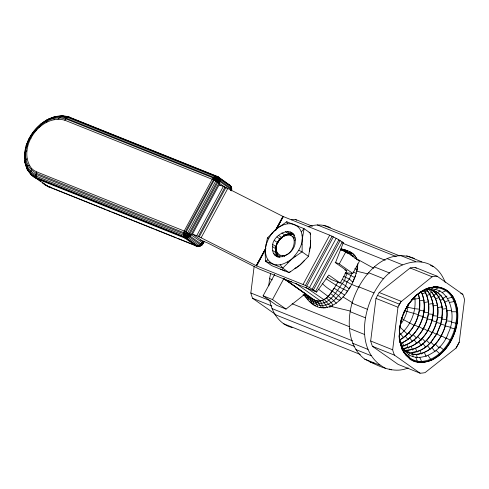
<?xml version="1.0" encoding="UTF-8"?>
<svg xmlns="http://www.w3.org/2000/svg" width="489" height="489" viewBox="0 0 489 489"><rect width="100%" height="100%" fill="white"/><g stroke="black" fill="none" stroke-linecap="round" stroke-linejoin="round"><path stroke-width="0.73" d="M265.234 253.705L265.417 261.193L271.805 265.692L289.152 272.648L299.769 265.179L308.498 256.389L310.436 245.454L310.491 233.186L304.103 228.687L286.75 221.737L276.138 229.2L267.41 237.99L265.71 246.633L265.234 253.705L265.472 248.932A22.586 15.972 -54.9 0 1 266.902 242.489L268.791 238.259L272.416 232.581M298.84 250.301L302.11 251.896C292.122 257.831 278.791 272.783 267.96 259.855L265.417 261.193L282.764 268.149C292.263 258.284 306.175 247.507 301.279 231.853L304.103 228.687L302.165 239.628L302.11 251.896L308.498 256.389M226.334 188.124L217.868 182.22L212.794 179.53L64.768 120.202C40.575 113.509 16.485 147.898 31.394 168.228C31.828 170.459 29.762 172.654 31.192 174.793L48.332 186.7L50.703 187.098M357.771 263.699C356.946 288.602 324.91 329.091 303.944 294.354L306.481 297.948M279.83 257.177L279.867 255.142C269.084 247.752 283.394 229.793 293.926 234.812M281.872 237.727L281.884 237.232C285.154 234.579 289.714 233.051 293.834 234.494M231.523 190.264L231.48 187.318L230.49 185.673L228.919 184.414L230.582 186.193L230.912 190.521L231.78 189.934L231.694 188.387L231.566 190.912M279.702 239.335C276.933 242.678 275.154 247.104 276.034 251.48M31.394 168.228L33.888 170.38L36.797 171.932L184.824 231.26L190.514 234.347L202.012 242.428C202.831 245.979 198.308 247.458 195.747 245.771L184.793 238.057C182.703 236.364 183.063 233.149 184.212 231.004L212.183 179.274C214.365 173.149 222.935 177.813 219.029 182.984L191.058 234.714C189.891 236.865 187.36 238.907 184.793 238.057L37.384 178.986L33.93 177.146L30.972 174.591L35.844 178.02M315.656 305.717L313.657 304.537L313.724 302.966L312.202 298.785L283.522 278.443M279.256 257.416C276.939 255.833 275.484 252.923 276.108 250.117M26.968 158.778L25.177 160.258L24.719 161.945L27.237 169.5L28.582 171.394L29.798 172.25M276.206 246.322L276.267 245.252A16.767 14.132 -51 0 1 277.44 242.617A16.767 14.132 -51 0 1 279.017 240.16L281.884 237.232L281.707 238.094M272.459 246.517C271.163 265.49 295.429 255.032 295.173 242.043C296.475 223.063 272.202 233.528 272.459 246.517L275.411 248.595M284.745 271.114L284.775 270.655M24.774 154.921L24.499 153.625L26.883 150.777M301.279 231.853C299.72 227.489 295.766 224.219 291.126 223.73L291.169 223.265M37.384 178.986C35.287 177.293 35.654 174.078 36.797 171.932M287.776 262.734L287.844 261.957M368.186 273.987L356.86 271.224L357.765 265.478M276.829 254.763L277.031 252.697M35.88 175.19L35.966 174.359L184.426 234.072L191.058 234.714M268.785 285.851L269.555 278.51L270.71 273.345M414.397 258.461C381.793 245.044 354.47 283.32 350.155 311.695C347.465 328.4 350.283 348.327 364.678 359.103C377.795 365.76 393.321 374.287 408.193 367.936M445.198 282.379C432.539 249.121 393.388 260.741 378.547 285.478C362.147 308.871 355.093 352.606 385.381 368.211M399.262 329.555L399.421 328.088M399.269 331.096L399.58 328.156M399.629 328.632L399.134 337.465M399.782 327.19L401.072 320.668M399.409 331.921L401.133 320.032L402.905 314.873M408.223 304.164C407.698 311.572 404.941 318.859 400.308 324.672M399.904 339.788C415.198 330.876 423.26 310.601 418.156 293.632M400.509 343.394C419.599 335.729 429.794 310.13 421.035 291.475M401.683 346.181C423.7 340.735 434.978 311.065 425.094 291.933C435.436 311.591 423.639 340.674 401.848 346.255M427.245 290.429C442.331 310.13 428.168 345.332 403.474 348.504C428.089 344.947 442.111 310.087 427.074 290.368M428.908 289.543C449.66 308.223 432.227 351.518 404.244 350.301C430.442 351.261 447.741 312.502 431.549 291.951M412.563 353.944L412.135 352.392L416.011 351.817L419.923 350.466L423.767 348.37L427.465 345.582L430.913 342.172L436.732 333.816L440.662 324.14L442.313 314.072L442.227 309.207L441.536 304.61L440.247 300.399L438.395 296.676L436.023 293.534L433.37 291.108L436.194 293.596L438.566 296.737L440.418 300.466L441.708 304.678L442.404 309.274L441.958 319.158L440.834 324.207L436.903 333.889L431.078 342.239L427.63 345.656L423.939 348.443L420.088 350.54L416.176 351.891L412.3 352.465L408.547 352.245L404.861 351.169M427.276 289.665C442.368 288.742 449.782 307.783 446.469 320.9C443.798 336.114 433.156 352.624 416.628 354.409C412.539 354.177 407.887 353.895 416.463 354.336C420.656 354.042 424.623 352.502 428.168 350.289C435.149 345.619 440.241 338.577 443.45 330.888C448.926 317.819 448.988 297.917 434.421 290.839M399.855 340.026C407.404 371.078 441.5 355.344 448.334 332.856C459.037 312.123 445.858 276.707 418.718 293.553M408.706 354.427C409.171 364.635 425.039 363.07 431.536 360.179C445.717 353.382 454.489 338.474 457.184 323.376L457.472 311.695L456.653 306.31M457.57 317.404C456.585 333.052 448.975 348.694 435.827 357.618M457.184 323.376C459.428 310.503 456.261 293.858 442.942 288.278M275.827 314.647L252.624 298.308A50.318 35.092 -68.2 0 1 250.833 292.978L254.201 266.077M370.674 340.998L375.992 298.412A50.318 35.092 -68.2 0 1 379.183 292.508L410.155 267.978A50.318 35.092 -68.2 0 1 415.13 267.404L437.117 276.218L462.765 294.274A50.318 35.092 -68.2 0 1 464.55 299.604L459.226 342.19L457.698 345.191A50.318 35.092 -68.2 0 1 456.035 348.095L425.069 372.624A50.318 35.092 -68.2 0 1 420.088 373.193L398.101 364.384L372.459 346.328A50.318 35.092 -68.2 0 1 370.674 340.998L392.661 349.806A50.318 35.092 -68.2 0 0 394.446 355.142L420.088 373.193M392.661 349.806L397.985 307.22A50.318 35.092 -68.2 0 1 398.883 305.411L399.513 304.225A50.318 35.092 -68.2 0 1 400.833 301.89L432.142 276.786A50.318 35.092 -68.2 0 1 437.117 276.218M275.833 248.907L276.059 247.538M219.029 182.984C219.598 180.771 219.628 177.244 216.859 176.242M282.208 256.823L282.453 255.594C295.081 256.285 300.362 229.469 283.663 236.138M24.45 154.267C25.88 139.94 34.676 126.816 47.146 119.713L47.69 119.469C54.695 115.985 63.148 114.402 70.557 117.629L64.609 116.388M310.222 234.469L310.491 233.186L309.097 232.721M400.308 323.73L400.968 320.772M403.346 314.311L405.962 308.761L409.134 303.608L412.704 299.023C406.059 306.634 401.75 316.108 400.026 326.035L399.813 325.949M70.025 117.336L69.444 117.171L217.972 176.7L230.49 185.673L231.633 188.106L230.857 189.854M276.432 245.007L275.778 247.636L275.979 252.63M202.036 242.813L200.472 245.735L199.61 246.273L197.666 246.389L185.123 237.556L36.522 178.057M279.867 239.549L279.017 240.166A14.071 9.951 -54.9 0 0 276.267 245.252C274.928 249.17 275.124 253.938 277.99 257.141L278.589 256.028M190.618 234.757L183.564 232.599L36.235 173.253C9.132 157.556 39.138 110.239 65.55 119.029L67.543 117.452L68.827 117.134L216.242 176.205L218.424 178.809L219.084 182.421M276.774 244.249L276.193 246.095L276.56 246.364L276.267 245.252M404.427 353.211L403.633 352.153L403.193 348.455M230.35 189.921L230.612 189.133L219.659 181.425L217.868 182.22L189.897 233.95L190.074 236.132L201.028 243.84L202.819 243.045L203.907 241.028M276.401 245.447L277.679 242.244M36.149 173.528L36.43 172.715M401.194 319.317L401.86 317.385M401.231 319.947L402.942 314.965M455.369 301.456C453.309 297.838 450.809 292.838 446.708 290.344L442.215 292.465M351.878 273.168L349.36 279.048L346.952 281.896L345.662 285.857L341.151 292.63L333.755 300.766L328.486 304.219L322.819 305.631L319.83 305.405L316.78 304.519L310.766 300.802L307.984 298.113L304.739 293.84M343.498 276.322L349.36 279.048L352.691 282.104L355.57 275.417M230.722 189.591L231.273 187.385L230.301 185.606L219.347 177.892L217.77 177.666L215.936 178.479L214.194 180.184L186.223 231.914L185.686 235.551L186.743 238.198L197.697 245.912L198.717 246.218L199.744 245.692L201.926 242.972M201.865 240.661L192.507 234.072L219.176 184.744L226.823 187.978L283.082 216.48L330.827 235.637L337.544 239.042L343.321 242.715L335.478 262.734L346.878 270.765L340.216 283.094L331.053 279.421L327.453 276.89M39.585 127.293L40.33 124.353L47.69 119.469L51.761 118.24M310.674 240.68L310.436 245.454A22.586 15.972 -54.9 0 1 309.855 249.011M431.536 360.179L426.726 361.664L419.984 362.208M266.028 244.39L266.902 242.489M309.292 251.26L309.873 250.001M403.26 313.547L404.421 311.077M403.125 314.225L405.454 309.292M403.187 314.256L405.43 309.494M453.596 334.989C449.868 343.914 443.963 352.086 435.864 357.508C430.167 361.56 431.677 360.277 428.113 355.564M354.727 277.605L347.172 273.565L345.478 277.116L344.666 280.668C338.461 287.526 334.873 297.049 326.438 301.786C318.541 306.285 309.806 299.959 305.478 293.394L305.466 294.995L304.959 295.906M459.226 342.19L456.035 348.095M276.077 247.061L275.869 247.941M192.507 234.072L196.706 235.753L223.375 186.425M196.706 235.753L198.326 236.444L224.995 187.122M198.326 236.444L199.219 236.859L225.887 187.531M199.219 236.859L201.113 237.782L227.782 188.461M195.747 245.771C198.919 246.749 201.627 243.736 202.739 241.083M200.704 245.539L202.263 244.647L203.937 241.609M204.151 241.266L202.642 244.408L201.444 245.454M204.28 241.566L202.263 244.647M201.113 237.782L256.242 265.723L265.613 248.388M275.344 230.392L282.911 216.395M256.242 265.723L265.784 248.473M275.875 229.812L283.082 216.48M265.863 248.51L256.413 265.802M275.955 229.848L283.162 216.517M256.328 265.765L256.639 265.906L265.649 249.237M276.102 229.909L283.314 216.578M286.028 309.085L272.501 299.561L283.822 278.62L305.35 293.779L286.028 309.085L276.633 305.325L263.106 295.802L274.726 274.317M256.639 265.906L303.033 284.494L329.702 235.166M303.033 284.494L305.393 285.527L332.062 236.199M305.393 285.527L306.719 286.163L333.388 236.835M340.216 283.094L328.81 275.069L316.652 292.043L309.494 287.599L336.163 238.277M312.208 289.14L338.877 239.812M313.455 289.898L340.124 240.57M315.588 291.297L342.257 241.969M345.949 251.597L359.476 261.12L352.807 273.455L339.28 263.932L345.949 251.597L340.277 249.329M398.883 305.411L400.833 301.89M277.618 254.793L277.012 255.845L277.428 256.199L276.23 253.424M190.606 235.447L190.973 234.818L187.629 237.159L185.123 237.556L184.39 235.38L184.72 232.74L213.473 179.836C214.017 177.629 216.969 175.832 218.974 177.391M337.881 282.159C332.606 290.558 324.537 307.098 312.208 298.791M350.271 286.591L348.932 288.797L345.662 285.857L340.24 282.324M64.768 120.202L65.55 119.029M407.563 305.393L408.358 304.103M408.859 303.761L405.748 308.816L410.742 301.206M278.895 240.967L277.728 242.831L274.457 240.527M303.486 261.804L304.207 260.668M280.93 238.082L285.558 234.916C282.508 236.951 279.237 238.999 277.563 242.434L277.972 242.727L277.446 242.623M34.97 130.838L34.487 130.563C24.206 142.391 18.998 166.205 35.923 174.64L36.217 177.446L183.632 236.517L187.269 236.438L190.857 234.873L190.074 235.716M457.698 311.78L451.805 311.744M346.084 293.003L347.526 290.949C339.916 287.789 332.917 283.369 326.102 278.712M271.34 234.286A22.586 15.972 -54.9 0 1 276.138 229.2L280.179 226.052M295.717 268.333L299.769 265.179A22.586 15.972 -54.9 0 0 303.082 261.927M65.214 119.475L65.728 118.821L213.143 177.892L218.95 182.752C217.917 180.472 216.279 177.959 213.711 177.33L66.296 118.259L67.543 117.452L69.646 117.213M411.493 299.983L416.445 294.824L416.83 294.965L410.204 302.055M411.652 300.044C416.824 293.846 423.841 288.534 431.989 287.281M278.663 240.765L279.916 239.207L280.283 239.476M329.262 294.995L334.207 288.217L344.543 295.026M413.492 360.827C417.722 362.551 422.325 362.422 426.799 361.53M279.121 240.038L281.34 237.825M284.47 279.262L287.245 280.741L314.348 300.026C319.806 303.039 325.76 299.445 329.164 295.099M36.375 130.569L34.743 131.131L34.371 130.716C41.968 121.596 54.358 114.004 66.498 118.093M290.197 271.633L289.152 272.648L282.764 268.149L280.185 264.751M230.918 190.172L231.541 189.585L231.163 188.461L219.384 180.172L218.332 180.288L217.342 181.077L188.693 234.06L188.901 236.554L200.679 244.842L201.731 244.72L202.721 243.932L202.073 242.513L203.186 243.461L202.849 243.62M269.83 262.727L270.258 262.324M440.039 290.729L437.655 292.618M292.618 236.792L294.592 235.099M302.123 235.551L302.728 235.081M414.794 296.517L421.157 291.695M399.189 335.375C410.736 326.401 416.94 310.753 414.641 296.303M62.525 116.241L63.069 115.844L55.813 116.645M422.808 291.328C431.873 284.323 446.481 287.251 452.05 297.373C458.584 308.7 457.343 322.85 452.704 334.629C447.356 347.49 436.567 360.149 421.86 361.42C410.846 362.172 402.135 352.618 400.228 342.392M420.65 292.086L425.075 289.677C427.056 287.77 421.695 291.982 421.041 291.786M411.573 299.83L412.441 299.213M58.002 119.029L62.146 115.807L68.619 117.152M286.554 235.081L287.972 234.145L287.99 234.665M456.897 323.321L451.335 322.239M431.078 289.286L434.415 286.841L438.077 287.055M443.34 288.412C439.085 286.75 434.489 286.682 430.1 287.758M427.722 290.429L425.094 291.933L424.152 290.839M432.215 292.031L429.415 293.473M436.701 293.638L433.902 295.075M441.194 295.24L438.395 296.676M446.995 296.089L442.881 298.284M455.094 301.499L452.967 297.006L447.728 298.437M290.552 235.374L292.593 234.237M435.057 289.519L438.333 287.715M439.201 287.232L433.12 287.031M399.452 340.197C415.173 331.505 423.486 310.882 418.327 293.693M431.145 360.002C452.863 349.067 464.33 318.901 452.796 296.945M403.633 352.153C407.074 356.463 411.83 361.133 417.899 361.946L418.003 362.178M329.317 307.092C337.563 306.138 328.162 300.784 326.621 297.697M294.311 240.405L295.478 239.842M279.787 226.603L283.614 224.775L287.453 223.803L291.126 223.73M294.843 268.388L296.114 267.776M55.006 116.596L47.146 119.713L46.748 122.195M425.882 292.459L422.239 293.895M430.381 294.085L426.744 295.521M434.189 296.01L431.243 297.147M438.694 297.636L435.742 298.773M443.884 298.962L440.247 300.399M449.079 300.283L444.745 302.025M287.966 234.928L290.362 233.919M447.105 290.484L443.113 288.522L438.975 287.153M53.112 117.708L55.141 116.914M285.698 235.276L284.555 235.722L284.922 235.998M405.216 354.262C420.571 369.128 399.568 349.99 401.707 347.233L401.224 344.5M281.896 232.935L285.442 235.429L287.355 234.696M354.177 254.848L351.346 252.568L347.765 250.771L343.419 249.414L340.692 249.965L343.73 250.936L348.205 253.675L352.881 253.675L355.252 256.108L357.129 259.916M308.247 226.804C315.283 224.213 323.516 224.225 330.277 227.599M425.943 288.871L429.22 287.74M425.534 289.335L430.265 287.648L434.813 286.976M400.674 343.467C419.77 335.802 429.965 310.197 421.206 291.536M431.365 359.953L426.561 361.591L422.013 362.263L419.843 357.606M190.728 234.854L187.091 235.57L183.302 235.062L35.893 175.991L30.66 172.684L26.864 167.605L24.768 161.101M201.23 245.521L199.102 245.399L188.149 237.685L187.091 235.57L187.733 232.697L216.26 180.141L217.666 179.023L219.799 179.151L230.753 186.859L231.633 188.106M453.199 297.086L450.021 293.259M297.373 226.23L298.131 226.059M419.837 298.424L412.038 299.372M424.238 300.124L419.666 300.808M428.755 301.805L424.177 302.489M433.266 303.486L428.694 304.17M437.044 305.289L433.205 305.845M442.294 306.841L437.716 307.526M446.805 308.522L442.227 309.207M451.316 310.203L446.744 310.888M449.697 302.391L455.143 301.371L456.604 306.414L457.411 311.78M198.118 246.169L196.859 246.224L48.332 186.7L44.884 184.854L42.421 182.727M429.874 287.514L431.17 287.318M433.285 287.092L438.248 287.11M399.599 339.555L399.391 331.829M343.73 250.936L347.765 250.771M319.629 307.294L325.546 307.868M346.243 252.183L351.377 252.599L352.881 253.675M29.383 165.533L27.873 165.484L27.207 166.535L26.877 168.613L30.77 173.827L36.137 177.22L36.913 178.577M415.864 357.373L417.618 362.007L419.085 362.092M282.453 255.594L279.867 255.142M291.688 281.713L287.245 280.741M345.387 272.746L352.807 273.455M419.941 309.219L414.66 308.693L406.451 306.994M424.483 310.967L419.238 310.387M428.266 312.63L423.749 312.129M432.777 314.372L428.26 313.871M437.288 316.114L432.765 315.613M442.527 317.929L437.276 317.349M447.032 319.665L441.787 319.091M451.543 321.407L446.298 320.833M293.388 237.819L295.46 238.039M292.948 234.39L291.144 234.176L287.245 231.431M351.016 255.57L355.252 256.108M344.983 273.272L347.172 273.565M294.812 256.102L295.545 256.205M354.702 268.785L357.3 269.243M267.41 237.99L268.791 238.259M340.949 249.488C345.564 250.435 350.699 252.391 352.979 256.811M341.022 248.938L343.419 249.414M341.133 248.95L345.674 250.032M331.09 306.426L350.662 311.126M284.103 270.49L280.264 269.158M418.7 314.788L404.831 310.802M423.236 316.566L418.144 315.283M427.734 318.333L422.649 317.049M432.239 320.106L427.148 318.822M436.744 321.878L431.653 320.595M440.54 323.474L436.157 322.367M445.748 325.417L440.662 324.14M450.956 327.367L445.161 325.906M409.146 353.107L412.857 354.189L413.028 356.389M292.098 327.496C279.635 324.629 271.798 312.306 269.739 300.338M370.112 362.092L374.085 363.223M450.137 327.599L455.858 329.293M40.691 124.237L41.272 124.408M354.837 258.278L356.799 258.901L373.785 268.302M446.708 290.344L450.167 293.486M31.088 138.173L29.426 137.794L26.082 146.107L26.094 145.673L27.158 145.166L27.726 146.553M275.735 252.715L276.047 252.831L275.784 250.912M406.628 255.765L421.897 261.884M430.509 265.454L433.285 266.566M400.289 255.392L415.558 261.511M323.315 225.27L399.501 255.796M317.282 224.916L396.292 256.578M291.322 219.775A50.318 35.092 -68.2 0 1 295.295 219.384L312.471 226.273M387.123 258.644L402.392 264.763M410.155 267.978L432.142 276.786M341.909 242.153L343.321 242.715M342.844 243.277L385.167 260.24M460.705 293.449L462.765 294.274M374.372 266.908L389.641 273.027M368.547 272.679L383.816 278.797M335.118 262.263L339.28 263.932M344.769 269.916L346.878 270.765M379.183 292.508L401.176 301.322M358.706 286.792L373.975 292.911M377.526 295.411L399.513 304.225M375.992 298.412L397.985 307.22M401.64 318.651L414.366 325.46M200.453 240.099L208.112 243.18L258.785 268.858L316.652 292.043M352.062 303.162L367.331 309.28M50.061 187.189L105.343 209.341M106.761 209.909L110.306 211.334M111.724 211.902L127.311 218.149M128.729 218.717L132.274 220.136M133.693 220.704L154.243 228.938M155.661 229.506L176.217 237.746M177.629 238.308L197.477 246.26L200.539 246.01L201.969 245.068L202.085 242.648L202.513 243.259M350.155 311.695L365.424 317.813M292.122 303.748L349.262 326.646M349.409 328.406L364.678 334.525M263.106 295.802L272.501 299.561M250.833 292.978L270.075 300.686M252.624 298.308L271.86 306.016M372.459 346.328L394.446 355.142M272.043 308.59L352.459 340.815M352.765 343.29L368.034 349.415M275.02 314.58L354.733 346.524M355.894 349.586L371.163 355.705M283.382 323.639L360.271 354.452M364.678 359.103L379.947 365.222M389.256 369.073L391.341 369.91M353.07 272L356.273 273.296M358.859 287.33L351.53 284.353L342.379 279.433M414.336 324.665L418.871 327.306M418.816 326.493L423.352 329.134M423.291 328.327L427.832 330.967M427.771 330.154L432.313 332.795M432.252 331.988L436.787 334.629M436.732 333.816L441.267 336.456M441.206 335.65L446.371 338.657M408.694 332.758L411.909 336.035M413.138 334.641L416.353 337.917M417.582 336.524L421.304 340.332M422.025 338.406L425.241 341.683M426.469 340.289L429.684 343.559M430.913 342.172L434.128 345.442M435.351 344.048L439.079 347.862M405.35 336.065L408.156 339.751M409.776 337.972L412.575 341.658M414.195 339.873L417.001 343.559M418.621 341.774L421.42 345.46M423.04 343.681L425.846 347.367M427.465 345.582L430.265 349.268M431.885 347.483L435.124 351.774M402.416 342.734L404.024 346.31M406.793 344.672L408.401 348.241M411.17 346.603L412.777 350.173M415.546 348.535L417.154 352.104M419.923 350.466L421.53 354.042M424.299 352.398L426.194 356.67M407.802 350.448L408.236 352.001M416.463 354.336L417.154 357.361M422.013 362.263L422.398 362.435M288.785 234.048L289.268 234.274M269.555 278.51L272.281 279.855M302.954 294.965L304.995 295.973M356.414 266.725L357.606 267.318M306.719 286.163L309.494 287.599M445.962 337.881L451.249 340.65M327.856 296.523L331.108 298.272L336.395 303.253M430.626 289.635L433.37 291.108M409.311 353.18L405.913 351.328L403.07 348.828M409.721 358.755L412.863 360.479M349.672 251.627L351.377 252.599M218.491 182.611L218.968 182.892L218.283 182.049M342.985 296.921L352.563 302.789M43.796 183.662L49.444 187.159M305.918 287.404L323.926 299.69M415.13 267.404L416.353 268.265M295.295 219.384L296.517 220.246M290.46 231.988L293.504 234.127M219.176 184.744L220.423 185.624M285.49 231.621L289.622 234.537M278.492 235.356L282.037 237.85M276.97 236.914L280.515 239.408M272.862 244.512L275.814 246.59M272.501 250.319L276.041 252.813M273.644 253.528L277.783 256.438M274.604 254.812L277.556 256.89M38.882 180.16L40.709 181.45M295.533 283.168L320.607 300.986M309.892 301.597L313.657 304.537M42.396 182.642L43.325 183.326M202.012 242.428L202.464 242.758M318.357 289.158L328.04 296.34M330.417 293.583C333.681 294.647 338.162 303.382 341.383 298.7C336.2 292.098 327.636 289.757 322.208 283.217M439.782 346.75L444.422 350.442M331.145 306.401L328.486 304.219L324.274 299.482M309.989 297.037L311.737 303.168M399.568 326.725L407.539 334.231M54.303 119.438L53.264 118.527L54.279 116.908L61.235 116.137L67.543 117.452L214.958 176.523L217.666 179.023L218.986 182.586M30.972 174.591L31.192 174.793C25.819 169.163 23.882 161.223 24.499 153.625M301.401 243.907L301.927 244.396M436.121 350.375L440.381 354.446M399.385 332.373L403.798 337.942M316.597 300.845L318.7 303.198L321.621 307.728M283.864 255.435L284.739 256.517M402.037 347.318L403.229 348.901M403.792 352.227L406.573 355.913M327.453 307.587L322.514 300.411M314.348 300.026L315.937 302.422L317.624 306.621M267.96 259.855L266.352 256.701L265.515 253.009M400.302 342.875L401.836 347.96L404.012 352.324M403.486 351.603L401.622 347.862L400.326 343.633M401.775 348.412L403.009 350.906M356.12 257.465L356.799 258.901M320.313 301.035L323.596 307.917M26.816 167.623L28.582 171.394M276.505 264.83L276.798 265.521M286.75 221.737L287.453 223.803M403.639 348.578L403.908 350.051M399.22 335.802L399.427 337.11M399.22 335.845L400.326 343.021M399.806 340.906L400.008 342.251M399.238 338.144L399.44 339.488M399.745 341.505L399.947 342.856M277.801 253.73L278.131 256.536M307.832 296.377L308.131 299.849M24.994 161.303L25.049 162.721M399.269 336.108L399.293 337.538"/></g></svg>
